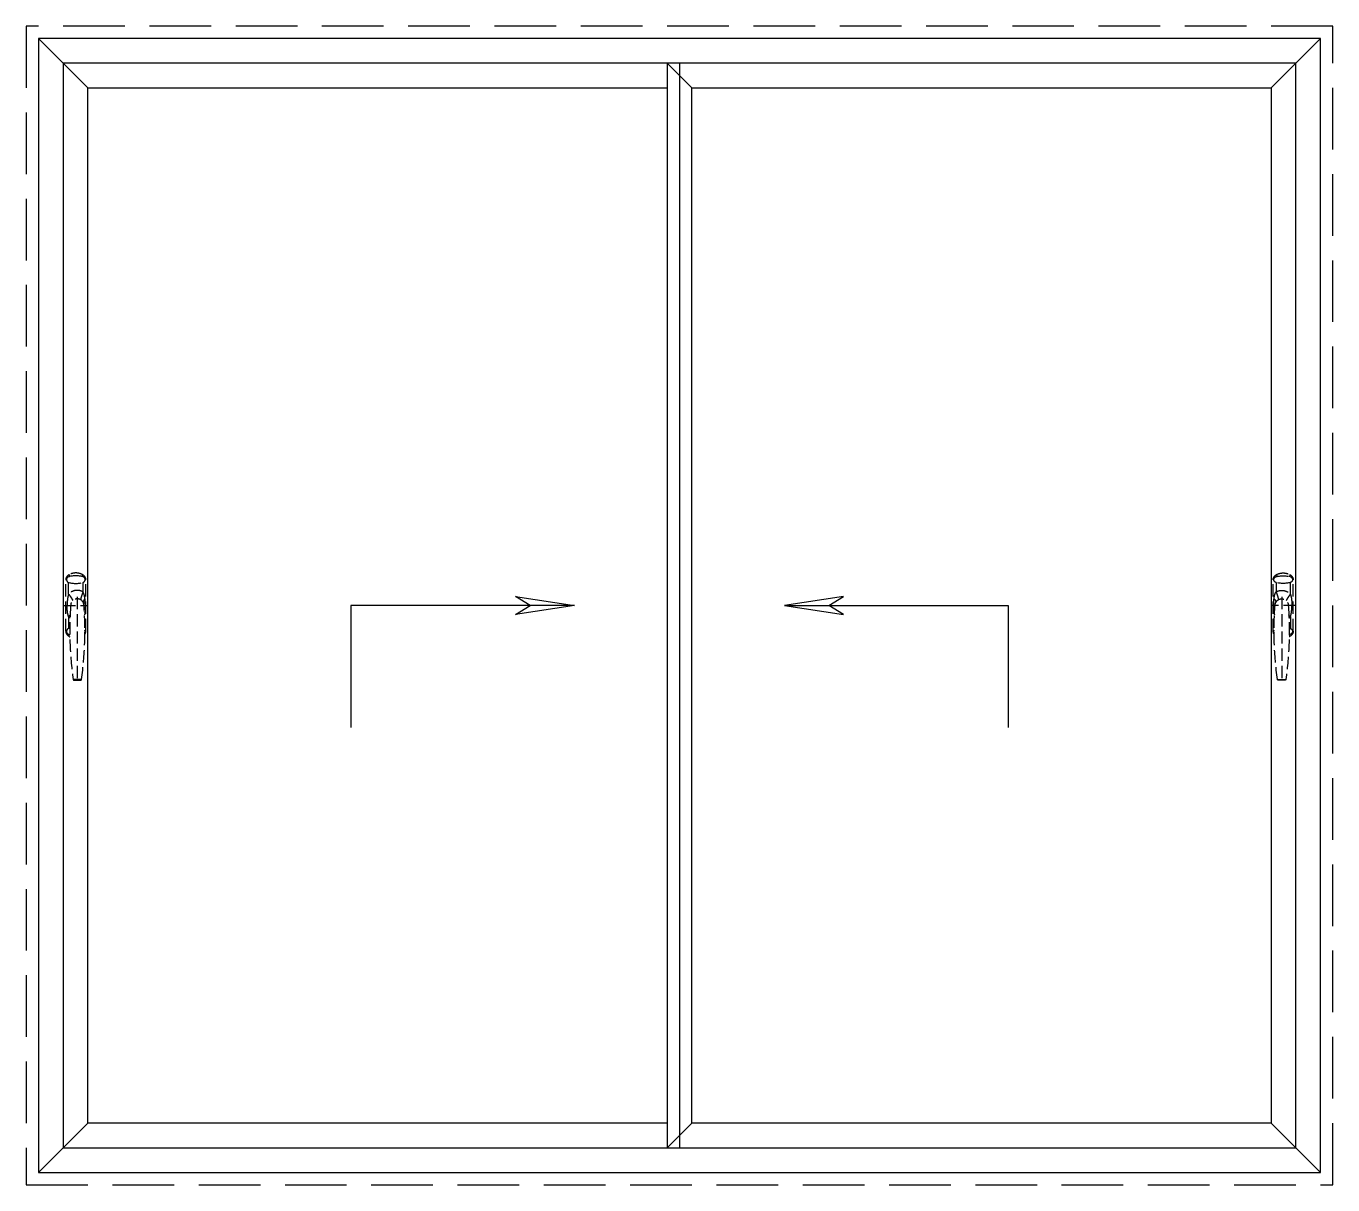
# Model space of a CAD drawing. Header units: millimetres. Extents: x 0 to 2650, y 0 to 2350.
import ezdxf

# ---------------------------------------------------------------- set-up
doc = ezdxf.new("R2010")
doc.units = ezdxf.units.MM
doc.linetypes.add('DASH', pattern=[0.35, 0.25, -0.1])
for name, color, linetype in [('Sunac_Gridline_Glass', 134, 'Continuous'), ('Sunac_Hardware', 13, 'Continuous'), ('Sunac_Refline', 1, 'Continuous'), ('Sunac_Wall', 2, 'DASH')]:
    doc.layers.add(name, color=color, linetype=linetype)

# ---------------------------------------------------------------- blocks, each defined once
blk = doc.blocks.new('zs')
at = {"layer": 'Sunac_Hardware', "linetype": 'DASH', "ltscale": 100}
for p, q in [((-44.5, -52), (-44.5, 52)), ((-38.8, 23.2), (-38.8, 46.6)), ((-9.7, 46.6), (-9.7, 27.5)), ((-4, -52), (-4, 52)), ((-50, 0), (0, 0)), ((-21.2, 17.6), (-21.2, -151.5)), ((-21.2, 4.5), (-21.2, -6.9)), ((-38.8, -23.2), (-38.8, -46.6)), ((-12.8, -150.2), (-29.7, -150.2)), ((-28.2, -151.5), (-14.3, -151.5))]:
    blk.add_line(p, q, dxfattribs=at)
for centre, radius, start, end in [((-32.5, 52), 12, 117.2796, 180), ((-37, 52.5), 6.15, 103.4197, 256.5803), ((-24.2, -0.9), 61.1, 76.5803, 103.4197), ((-24.2, 36), 30, 62.7204, 117.2796), ((-16, 52), 12, 0, 62.7204), ((-11.5, 52.5), 6.15, 283.4197, 76.5803), ((-24.2, 105.9), 61.1, 256.5803, 283.4197), ((674.3, -51.1), 710.9, 175.7976, 188.0138), ((-21.2, 0), 13.5, 4.2024, 175.7976), ((-716.7, -51.1), 710.9, 351.9862, 4.2024), ((-32.5, -52), 12, 180, 242.7204), ((-37, -52.5), 6.15, 103.4197, 256.5803), ((-24.2, -105.9), 61.1, 101.671, 103.4197), ((-11.5, -52.5), 6.15, 335.9077, 23.8655), ((-16, -52), 12, 327.1977, 0), ((-24.2, 0.9), 61.1, 256.5803, 258.3531), ((-24.2, -36), 30, 242.7204, 245.8599), ((-28.2, -150), 1.5, 188.0138, 270), ((-14.3, -150), 1.5, 270, 351.9862)]:
    blk.add_arc(centre, radius, start, end, dxfattribs=at)
for points in [[(-38, 62.7), (-38, 62.5), (-38, 62.1), (-37.8, 61.6), (-37.5, 60.8), (-37.4, 60.4)], [(-37.4, 60.4), (-37.2, 59.9), (-36.7, 58.9)], [(-11.1, 60.4), (-11.3, 59.9), (-11.8, 58.9)], [(-10.5, 62.7), (-10.4, 62.5), (-10.5, 62.1), (-10.7, 61.6), (-11, 60.8), (-11.1, 60.4)], [(-44.5, 52), (-44.4, 52.2), (-44.1, 52.4), (-43.7, 52.6), (-43.1, 52.8)], [(-9.7, 27.5), (-11.7, 28.6), (-13.7, 29.4), (-15.8, 30), (-18, 30.5), (-20.1, 30.7), (-22.3, 30.7), (-24.5, 30.5), (-26.7, 30.1), (-28.9, 29.5), (-31, 28.6), (-33.1, 27.6), (-35.1, 26.3), (-37, 24.8), (-38.8, 23.2)], [(-9.7, 27.5), (-11, 24.3), (-12.1, 21.2), (-13.1, 18.3), (-13.8, 15.7), (-14.3, 13.5), (-14.5, 11.7)], [(-5.7, 13.8), (-6, 15.8), (-6.3, 17.7), (-6.6, 19.4), (-7, 21.1), (-7.5, 22.6), (-8, 24), (-8.5, 25.3), (-9.1, 26.4), (-9.7, 27.5)], [(-4, 52), (-4.1, 52.2), (-4.3, 52.4), (-4.8, 52.6), (-5.4, 52.8)], [(-38.8, 23.2), (-39.4, 21.4), (-39.9, 19.5), (-40.4, 17.4), (-40.8, 15.3), (-41.1, 13.1), (-41.4, 10.8), (-41.6, 8.6), (-41.8, 6.4), (-41.9, 4.2), (-42, 2.1), (-42, 0)], [(-38.8, -23.2), (-39.4, -21.4), (-39.9, -19.5), (-40.4, -17.4), (-40.8, -15.3), (-41.1, -13.1), (-41.4, -10.8), (-41.6, -8.6), (-41.8, -6.4), (-41.9, -4.2), (-42, -2.1), (-42, 0)], [(-38.8, 23.2), (-36.9, 20.5), (-35.1, 18), (-33.5, 15.6), (-32.2, 13.4), (-31.1, 11.5), (-30.4, 9.9)], [(-5.7, 13.8), (-7.3, 11.9), (-8.4, 10.1), (-9, 8.4), (-9.2, 6.8), (-8.9, 5.4)], [(-4.9, 0), (-4.9, 1.9), (-5, 4), (-5.1, 6.2), (-5.2, 8.6), (-5.4, 11.1), (-5.7, 13.8)], [(-4.9, 0), (-4.9, -1.9), (-5, -4), (-5.1, -6.2), (-5.2, -8.6), (-5.4, -11.1), (-5.7, -13.8)], [(-44.5, -52), (-44.4, -52.2), (-44.1, -52.4), (-43.7, -52.6), (-43.1, -52.8)], [(-4, -52), (-4.1, -52.2), (-4.3, -52.4), (-4.8, -52.6), (-5.4, -52.8)], [(-38, -62.7), (-38, -62.5), (-38, -62.1), (-37.8, -61.6), (-37.5, -60.8), (-37.4, -60.4)], [(-37.4, -60.4), (-37.2, -59.9), (-36.7, -58.9)]]:
    blk.add_spline(points, degree=3, dxfattribs=at)
for points, knots in [([(-38.8, -23.2), (-38.2, -22.3), (-37.2, -21), (-36.2, -19.6), (-35.9, -19.2)], [0, 0, 0, 0, 2.20078, 3.297346, 3.297346, 3.297346, 3.297346]), ([(-36.2, -25.6), (-36.5, -25.3), (-37.4, -24.6), (-38.2, -23.7), (-38.8, -23.2)], [18.819968, 18.819968, 18.819968, 18.819968, 19.570774, 21.20105, 21.20105, 21.20105, 21.20105]), ([(-5.7, -13.8), (-5.8, -14.5), (-5.9, -15.8), (-6.2, -17.6), (-6.5, -18.7), (-6.6, -19.2)], [0, 0, 0, 0, 1.320348, 2.58877, 3.659728, 3.659728, 3.659728, 3.659728])]:
    blk.add_open_spline(points, degree=3, knots=knots, dxfattribs=at)
blk.add_open_spline([(-5.7, -13.8), (-6.1, -13.3), (-6.5, -12.9), (-6.9, -12.4)], degree=3, dxfattribs=at)
blk = doc.blocks.new('rct4')
at = {"layer": 'Sunac_Gridline_Glass'}
for points in [[(453.7, 0), (0, 0), (0, -247.4)], [(333.7, 18), (453.7, 0), (333.7, -18.3), (363.8, 0), (333.7, 18)]]:
    blk.add_lwpolyline(points, dxfattribs=at)

msp = doc.modelspace()

# ---------------------------------------------------------------- linework, layer by layer
at = {"layer": 'Sunac_Gridline_Glass', "ltscale": 500}
for p, q in [((125, 2225), (25, 2325)), ((2525, 2225), (2625, 2325)), ((1300, 2275), (1300, 75)), ((1350, 2225), (1300, 2275)), ((125, 125), (25, 25)), ((1350, 125), (1300, 75)), ((2625, 25), (2525, 125))]:
    msp.add_line(p, q, dxfattribs=at)
for points in [[(2625, 2325), (25, 2325), (25, 25), (2625, 25)], [(2575, 2275), (75, 2275), (75, 75), (2575, 75)], [(125, 2225), (1300, 2225), (1300, 125), (125, 125)], [(1350, 2225), (2525, 2225), (2525, 125), (1350, 125)]]:
    msp.add_lwpolyline(points, close=True, dxfattribs=at)
at = {"layer": 'Sunac_Refline'}
msp.add_line((1325, 2275), (1325, 75), dxfattribs=at)
at = {"layer": 'Sunac_Wall', "lineweight": -3, "ltscale": 500}
msp.add_lwpolyline([(2650, 2350), (0, 2350), (0, 0), (2650, 0)], close=True, dxfattribs=at)

# ---------------------------------------------------------------- block references
msp.add_blockref('rct4', (658.4, 1175))
at = {"xscale": -1}
msp.add_blockref('rct4', (1991.6, 1175), dxfattribs=at)
at = {"layer": 'Sunac_Hardware'}
msp.add_blockref('zs', (125, 1175), dxfattribs=at)
at = {"layer": 'Sunac_Hardware', "xscale": -1}
msp.add_blockref('zs', (2525, 1175), dxfattribs=at)

doc.saveas('drawing.dxf')
